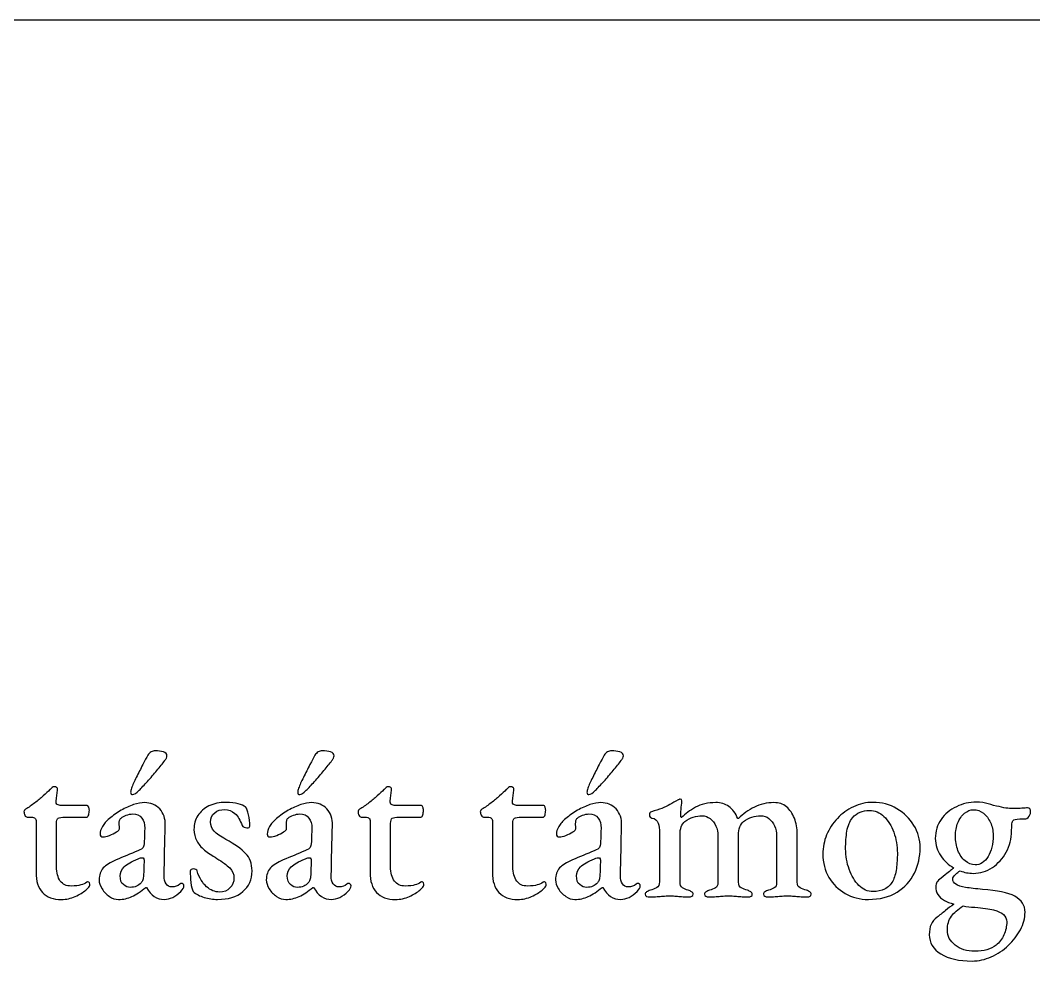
# Model space of a CAD drawing. Header units: millimetres. Extents: x 0 to 297, y 0 to 210.
# Drawn here: x 173.8 to 233.9, y 153.1 to 210 of the extents above; entities that cross this region are included whole.
import ezdxf

# ---------------------------------------------------------------- set-up
doc = ezdxf.new("R2010")
doc.units = ezdxf.units.MM
doc.layers.add('KONTUR', color=8, linetype='Continuous')
doc.layers.add('SZOVEG_0.3mm', color=5, linetype='Continuous')

msp = doc.modelspace()

# ---------------------------------------------------------------- linework, layer by layer
at = {"layer": 'KONTUR'}
msp.add_lwpolyline([(0, 0), (297, 0), (297, 210), (0, 210)], close=True, dxfattribs=at)
at = {"layer": 'SZOVEG_0.3mm'}
for points, knots in [([(180.462, 164.04), (180.383, 164.04), (180.343, 164.084), (180.343, 164.173), (180.343, 164.199), (180.347, 164.234), (180.356, 164.279), (180.365, 164.323), (180.378, 164.371), (180.396, 164.424), (180.458, 164.592), (180.553, 164.804), (180.681, 165.06), (180.809, 165.316), (180.937, 165.568), (181.065, 165.815), (181.193, 166.062), (181.292, 166.248), (181.363, 166.371), (181.416, 166.46), (181.48, 166.526), (181.555, 166.57), (181.63, 166.614), (181.712, 166.636), (181.8, 166.636), (181.986, 166.636), (182.149, 166.614), (182.29, 166.57), (182.432, 166.526), (182.502, 166.451), (182.502, 166.345), (182.502, 166.292), (182.491, 166.246), (182.469, 166.206), (182.447, 166.166), (182.414, 166.115), (182.37, 166.053), (182.237, 165.886), (182.08, 165.691), (181.899, 165.471), (181.718, 165.25), (181.533, 165.034), (181.343, 164.822), (181.153, 164.61), (180.988, 164.433), (180.846, 164.292), (180.679, 164.124), (180.551, 164.04), (180.462, 164.04)], [0, 0, 0, 0, 1, 1, 1, 2, 2, 2, 3, 3, 3, 4, 4, 4, 5, 5, 5, 6, 6, 6, 7, 7, 7, 8, 8, 8, 9, 9, 9, 10, 10, 10, 11, 11, 11, 12, 12, 12, 13, 13, 13, 14, 14, 14, 15, 15, 15, 16, 16, 16, 16]), ([(190.383, 164.04), (190.304, 164.04), (190.264, 164.084), (190.264, 164.173), (190.264, 164.199), (190.269, 164.234), (190.277, 164.279), (190.286, 164.323), (190.3, 164.371), (190.317, 164.424), (190.379, 164.592), (190.474, 164.804), (190.602, 165.06), (190.73, 165.316), (190.858, 165.568), (190.986, 165.815), (191.114, 166.062), (191.214, 166.248), (191.284, 166.371), (191.337, 166.46), (191.401, 166.526), (191.476, 166.57), (191.551, 166.614), (191.633, 166.636), (191.721, 166.636), (191.907, 166.636), (192.07, 166.614), (192.211, 166.57), (192.353, 166.526), (192.423, 166.451), (192.423, 166.345), (192.423, 166.292), (192.412, 166.246), (192.39, 166.206), (192.368, 166.166), (192.335, 166.115), (192.291, 166.053), (192.158, 165.886), (192.002, 165.691), (191.821, 165.471), (191.64, 165.25), (191.454, 165.034), (191.264, 164.822), (191.074, 164.61), (190.909, 164.433), (190.768, 164.292), (190.6, 164.124), (190.472, 164.04), (190.383, 164.04)], [0, 0, 0, 0, 1, 1, 1, 2, 2, 2, 3, 3, 3, 4, 4, 4, 5, 5, 5, 6, 6, 6, 7, 7, 7, 8, 8, 8, 9, 9, 9, 10, 10, 10, 11, 11, 11, 12, 12, 12, 13, 13, 13, 14, 14, 14, 15, 15, 15, 16, 16, 16, 16]), ([(207.55, 164.04), (207.471, 164.04), (207.431, 164.084), (207.431, 164.173), (207.431, 164.199), (207.435, 164.234), (207.444, 164.279), (207.453, 164.323), (207.466, 164.371), (207.484, 164.424), (207.546, 164.592), (207.641, 164.804), (207.769, 165.06), (207.897, 165.316), (208.025, 165.568), (208.153, 165.815), (208.281, 166.062), (208.38, 166.248), (208.451, 166.371), (208.504, 166.46), (208.568, 166.526), (208.643, 166.57), (208.718, 166.614), (208.8, 166.636), (208.888, 166.636), (209.073, 166.636), (209.237, 166.614), (209.378, 166.57), (209.519, 166.526), (209.59, 166.451), (209.59, 166.345), (209.59, 166.292), (209.579, 166.246), (209.557, 166.206), (209.535, 166.166), (209.502, 166.115), (209.457, 166.053), (209.325, 165.886), (209.168, 165.691), (208.987, 165.471), (208.806, 165.25), (208.621, 165.034), (208.431, 164.822), (208.241, 164.61), (208.076, 164.433), (207.934, 164.292), (207.766, 164.124), (207.638, 164.04), (207.55, 164.04)], [0, 0, 0, 0, 1, 1, 1, 2, 2, 2, 3, 3, 3, 4, 4, 4, 5, 5, 5, 6, 6, 6, 7, 7, 7, 8, 8, 8, 9, 9, 9, 10, 10, 10, 11, 11, 11, 12, 12, 12, 13, 13, 13, 14, 14, 14, 15, 15, 15, 16, 16, 16, 16]), ([(176.237, 157.815), (175.751, 157.815), (175.378, 157.951), (175.118, 158.225), (174.857, 158.499), (174.727, 158.901), (174.727, 159.431), (174.727, 160.455), (174.727, 161.479), (174.727, 162.504), (174.727, 162.574), (174.698, 162.625), (174.641, 162.656), (174.583, 162.687), (174.471, 162.702), (174.303, 162.702), (174.268, 162.702), (174.232, 162.702), (174.197, 162.702), (174.144, 162.702), (174.1, 162.74), (174.065, 162.815), (174.029, 162.89), (174.012, 162.963), (174.012, 163.033), (174.012, 163.051), (174.023, 163.075), (174.045, 163.106), (174.067, 163.137), (174.087, 163.157), (174.104, 163.166), (174.29, 163.281), (174.473, 163.407), (174.654, 163.543), (174.835, 163.68), (175.003, 163.819), (175.157, 163.961), (175.312, 164.102), (175.442, 164.226), (175.548, 164.332), (175.601, 164.376), (175.645, 164.415), (175.681, 164.451), (175.716, 164.486), (175.76, 164.504), (175.813, 164.504), (175.866, 164.504), (175.912, 164.49), (175.952, 164.464), (175.992, 164.437), (176.007, 164.385), (175.998, 164.305), (175.972, 164.089), (175.945, 163.872), (175.919, 163.656), (175.91, 163.55), (175.934, 163.479), (175.992, 163.444), (176.049, 163.409), (176.131, 163.391), (176.237, 163.391), (176.749, 163.391), (177.261, 163.391), (177.773, 163.391), (177.8, 163.391), (177.826, 163.36), (177.853, 163.298), (177.879, 163.237), (177.893, 163.175), (177.893, 163.113), (177.893, 163.016), (177.879, 162.923), (177.853, 162.835), (177.826, 162.746), (177.795, 162.702), (177.76, 162.702), (177.332, 162.702), (176.904, 162.702), (176.475, 162.702), (176.255, 162.702), (176.111, 162.68), (176.045, 162.636), (175.979, 162.592), (175.945, 162.49), (175.945, 162.331), (175.945, 161.475), (175.945, 160.618), (175.945, 159.762), (175.945, 159.391), (176.02, 159.106), (176.171, 158.907), (176.321, 158.709), (176.533, 158.609), (176.806, 158.609), (177.063, 158.609), (177.257, 158.631), (177.389, 158.676), (177.522, 158.72), (177.641, 158.773), (177.747, 158.834), (177.773, 158.852), (177.795, 158.861), (177.813, 158.861), (177.857, 158.861), (177.886, 158.839), (177.899, 158.795), (177.912, 158.751), (177.919, 158.702), (177.919, 158.649), (177.919, 158.596), (177.84, 158.503), (177.681, 158.371), (177.522, 158.238), (177.314, 158.113), (177.058, 157.993), (176.802, 157.874), (176.528, 157.815), (176.237, 157.815)], [0, 0, 0, 0, 1, 1, 1, 2, 2, 2, 3, 3, 3, 4, 4, 4, 5, 5, 5, 6, 6, 6, 7, 7, 7, 8, 8, 8, 9, 9, 9, 10, 10, 10, 11, 11, 11, 12, 12, 12, 13, 13, 13, 14, 14, 14, 15, 15, 15, 16, 16, 16, 17, 17, 17, 18, 18, 18, 19, 19, 19, 20, 20, 20, 21, 21, 21, 22, 22, 22, 23, 23, 23, 24, 24, 24, 25, 25, 25, 26, 26, 26, 27, 27, 27, 28, 28, 28, 29, 29, 29, 30, 30, 30, 31, 31, 31, 32, 32, 32, 33, 33, 33, 34, 34, 34, 35, 35, 35, 36, 36, 36, 37, 37, 37, 38, 38, 38, 39, 39, 39, 39]), ([(196.066, 157.815), (195.58, 157.815), (195.207, 157.951), (194.947, 158.225), (194.686, 158.499), (194.556, 158.901), (194.556, 159.431), (194.556, 160.455), (194.556, 161.479), (194.556, 162.504), (194.556, 162.574), (194.527, 162.625), (194.47, 162.656), (194.412, 162.687), (194.3, 162.702), (194.132, 162.702), (194.097, 162.702), (194.061, 162.702), (194.026, 162.702), (193.973, 162.702), (193.929, 162.74), (193.894, 162.815), (193.858, 162.89), (193.841, 162.963), (193.841, 163.033), (193.841, 163.051), (193.852, 163.075), (193.874, 163.106), (193.896, 163.137), (193.916, 163.157), (193.933, 163.166), (194.119, 163.281), (194.302, 163.407), (194.483, 163.543), (194.664, 163.68), (194.832, 163.819), (194.986, 163.961), (195.141, 164.102), (195.271, 164.226), (195.377, 164.332), (195.43, 164.376), (195.474, 164.415), (195.51, 164.451), (195.545, 164.486), (195.589, 164.504), (195.642, 164.504), (195.695, 164.504), (195.741, 164.49), (195.781, 164.464), (195.821, 164.437), (195.836, 164.385), (195.827, 164.305), (195.801, 164.089), (195.775, 163.872), (195.748, 163.656), (195.739, 163.55), (195.763, 163.479), (195.821, 163.444), (195.878, 163.409), (195.96, 163.391), (196.066, 163.391), (196.578, 163.391), (197.09, 163.391), (197.602, 163.391), (197.629, 163.391), (197.655, 163.36), (197.682, 163.298), (197.708, 163.237), (197.722, 163.175), (197.722, 163.113), (197.722, 163.016), (197.708, 162.923), (197.682, 162.835), (197.655, 162.746), (197.625, 162.702), (197.589, 162.702), (197.161, 162.702), (196.733, 162.702), (196.304, 162.702), (196.084, 162.702), (195.94, 162.68), (195.874, 162.636), (195.808, 162.592), (195.775, 162.49), (195.775, 162.331), (195.775, 161.475), (195.775, 160.618), (195.775, 159.762), (195.775, 159.391), (195.85, 159.106), (196, 158.907), (196.15, 158.709), (196.362, 158.609), (196.635, 158.609), (196.892, 158.609), (197.086, 158.631), (197.218, 158.676), (197.351, 158.72), (197.47, 158.773), (197.576, 158.834), (197.602, 158.852), (197.625, 158.861), (197.642, 158.861), (197.686, 158.861), (197.715, 158.839), (197.728, 158.795), (197.742, 158.751), (197.748, 158.702), (197.748, 158.649), (197.748, 158.596), (197.669, 158.503), (197.51, 158.371), (197.351, 158.238), (197.143, 158.113), (196.887, 157.993), (196.631, 157.874), (196.357, 157.815), (196.066, 157.815)], [0, 0, 0, 0, 1, 1, 1, 2, 2, 2, 3, 3, 3, 4, 4, 4, 5, 5, 5, 6, 6, 6, 7, 7, 7, 8, 8, 8, 9, 9, 9, 10, 10, 10, 11, 11, 11, 12, 12, 12, 13, 13, 13, 14, 14, 14, 15, 15, 15, 16, 16, 16, 17, 17, 17, 18, 18, 18, 19, 19, 19, 20, 20, 20, 21, 21, 21, 22, 22, 22, 23, 23, 23, 24, 24, 24, 25, 25, 25, 26, 26, 26, 27, 27, 27, 28, 28, 28, 29, 29, 29, 30, 30, 30, 31, 31, 31, 32, 32, 32, 33, 33, 33, 34, 34, 34, 35, 35, 35, 36, 36, 36, 37, 37, 37, 38, 38, 38, 39, 39, 39, 39]), ([(203.325, 157.815), (202.839, 157.815), (202.466, 157.951), (202.205, 158.225), (201.945, 158.499), (201.815, 158.901), (201.815, 159.431), (201.815, 160.455), (201.815, 161.479), (201.815, 162.504), (201.815, 162.574), (201.786, 162.625), (201.729, 162.656), (201.671, 162.687), (201.559, 162.702), (201.391, 162.702), (201.355, 162.702), (201.32, 162.702), (201.285, 162.702), (201.232, 162.702), (201.188, 162.74), (201.152, 162.815), (201.117, 162.89), (201.099, 162.963), (201.099, 163.033), (201.099, 163.051), (201.11, 163.075), (201.132, 163.106), (201.155, 163.137), (201.174, 163.157), (201.192, 163.166), (201.378, 163.281), (201.561, 163.407), (201.742, 163.543), (201.923, 163.68), (202.091, 163.819), (202.245, 163.961), (202.4, 164.102), (202.53, 164.226), (202.636, 164.332), (202.689, 164.376), (202.733, 164.415), (202.768, 164.451), (202.804, 164.486), (202.848, 164.504), (202.901, 164.504), (202.954, 164.504), (203, 164.49), (203.04, 164.464), (203.08, 164.437), (203.095, 164.385), (203.086, 164.305), (203.06, 164.089), (203.033, 163.872), (203.007, 163.656), (202.998, 163.55), (203.022, 163.479), (203.08, 163.444), (203.137, 163.409), (203.219, 163.391), (203.325, 163.391), (203.837, 163.391), (204.349, 163.391), (204.861, 163.391), (204.888, 163.391), (204.914, 163.36), (204.941, 163.298), (204.967, 163.237), (204.98, 163.175), (204.98, 163.113), (204.98, 163.016), (204.967, 162.923), (204.941, 162.835), (204.914, 162.746), (204.883, 162.702), (204.848, 162.702), (204.42, 162.702), (203.991, 162.702), (203.563, 162.702), (203.342, 162.702), (203.199, 162.68), (203.133, 162.636), (203.066, 162.592), (203.033, 162.49), (203.033, 162.331), (203.033, 161.475), (203.033, 160.618), (203.033, 159.762), (203.033, 159.391), (203.108, 159.106), (203.258, 158.907), (203.409, 158.709), (203.62, 158.609), (203.894, 158.609), (204.15, 158.609), (204.345, 158.631), (204.477, 158.676), (204.609, 158.72), (204.729, 158.773), (204.835, 158.834), (204.861, 158.852), (204.883, 158.861), (204.901, 158.861), (204.945, 158.861), (204.974, 158.839), (204.987, 158.795), (205, 158.751), (205.007, 158.702), (205.007, 158.649), (205.007, 158.596), (204.927, 158.503), (204.768, 158.371), (204.609, 158.238), (204.402, 158.113), (204.146, 157.993), (203.89, 157.874), (203.616, 157.815), (203.325, 157.815)], [0, 0, 0, 0, 1, 1, 1, 2, 2, 2, 3, 3, 3, 4, 4, 4, 5, 5, 5, 6, 6, 6, 7, 7, 7, 8, 8, 8, 9, 9, 9, 10, 10, 10, 11, 11, 11, 12, 12, 12, 13, 13, 13, 14, 14, 14, 15, 15, 15, 16, 16, 16, 17, 17, 17, 18, 18, 18, 19, 19, 19, 20, 20, 20, 21, 21, 21, 22, 22, 22, 23, 23, 23, 24, 24, 24, 25, 25, 25, 26, 26, 26, 27, 27, 27, 28, 28, 28, 29, 29, 29, 30, 30, 30, 31, 31, 31, 32, 32, 32, 33, 33, 33, 34, 34, 34, 35, 35, 35, 36, 36, 36, 37, 37, 37, 38, 38, 38, 39, 39, 39, 39]), ([(211.153, 157.96), (211.082, 157.96), (211.02, 157.971), (210.968, 157.993), (210.915, 158.015), (210.888, 158.057), (210.888, 158.119), (210.888, 158.181), (210.917, 158.23), (210.974, 158.265), (211.032, 158.3), (211.104, 158.331), (211.193, 158.358), (211.316, 158.402), (211.438, 158.453), (211.557, 158.51), (211.676, 158.567), (211.736, 158.684), (211.736, 158.861), (211.736, 159.832), (211.736, 160.804), (211.736, 161.775), (211.736, 161.996), (211.709, 162.188), (211.656, 162.351), (211.603, 162.515), (211.475, 162.614), (211.272, 162.649), (211.237, 162.658), (211.206, 162.676), (211.179, 162.702), (211.153, 162.729), (211.14, 162.773), (211.14, 162.835), (211.14, 162.941), (211.179, 163.003), (211.259, 163.02), (211.489, 163.082), (211.692, 163.148), (211.868, 163.219), (212.045, 163.29), (212.208, 163.367), (212.358, 163.451), (212.508, 163.535), (212.667, 163.625), (212.835, 163.722), (212.853, 163.731), (212.873, 163.742), (212.895, 163.755), (212.917, 163.769), (212.941, 163.775), (212.968, 163.775), (213.029, 163.775), (213.06, 163.74), (213.06, 163.669), (213.06, 163.599), (213.049, 163.473), (213.027, 163.292), (213.005, 163.111), (212.994, 162.958), (212.994, 162.835), (212.994, 162.746), (213.003, 162.693), (213.021, 162.676), (213.029, 162.676), (213.038, 162.676), (213.047, 162.676), (213.268, 162.897), (213.544, 163.1), (213.875, 163.285), (214.206, 163.471), (214.606, 163.563), (215.074, 163.563), (215.374, 163.563), (215.634, 163.486), (215.855, 163.331), (216.076, 163.177), (216.253, 162.936), (216.385, 162.61), (216.398, 162.61), (216.412, 162.61), (216.425, 162.61), (216.699, 162.892), (217.012, 163.122), (217.365, 163.298), (217.718, 163.475), (218.107, 163.563), (218.531, 163.563), (218.822, 163.563), (219.07, 163.479), (219.273, 163.312), (219.476, 163.144), (219.633, 162.919), (219.743, 162.636), (219.853, 162.353), (219.908, 162.044), (219.908, 161.709), (219.908, 160.755), (219.908, 159.801), (219.908, 158.848), (219.908, 158.671), (219.966, 158.556), (220.081, 158.503), (220.195, 158.45), (220.319, 158.402), (220.452, 158.358), (220.54, 158.331), (220.611, 158.3), (220.663, 158.265), (220.716, 158.23), (220.743, 158.181), (220.743, 158.119), (220.743, 158.066), (220.723, 158.026), (220.683, 158), (220.644, 157.974), (220.58, 157.96), (220.491, 157.96), (220.315, 157.96), (220.169, 157.967), (220.054, 157.98), (219.939, 157.993), (219.829, 158.004), (219.723, 158.013), (219.617, 158.022), (219.485, 158.026), (219.326, 158.026), (219.176, 158.026), (219.045, 158.022), (218.935, 158.013), (218.825, 158.004), (218.712, 157.993), (218.597, 157.98), (218.482, 157.967), (218.337, 157.96), (218.16, 157.96), (218.089, 157.96), (218.03, 157.974), (217.981, 158), (217.933, 158.026), (217.908, 158.066), (217.908, 158.119), (217.908, 158.19), (217.935, 158.241), (217.988, 158.272), (218.041, 158.302), (218.111, 158.331), (218.2, 158.358), (218.332, 158.393), (218.447, 158.439), (218.544, 158.497), (218.641, 158.554), (218.69, 158.662), (218.69, 158.821), (218.69, 159.744), (218.69, 160.667), (218.69, 161.59), (218.69, 161.802), (218.648, 161.998), (218.564, 162.179), (218.48, 162.36), (218.368, 162.506), (218.226, 162.616), (218.085, 162.727), (217.926, 162.782), (217.749, 162.782), (217.564, 162.782), (217.387, 162.755), (217.22, 162.702), (217.052, 162.649), (216.888, 162.561), (216.729, 162.437), (216.526, 162.278), (216.425, 162.009), (216.425, 161.629), (216.425, 160.702), (216.425, 159.775), (216.425, 158.848), (216.425, 158.671), (216.48, 158.554), (216.59, 158.497), (216.701, 158.439), (216.822, 158.393), (216.955, 158.358), (217.034, 158.331), (217.103, 158.3), (217.16, 158.265), (217.217, 158.23), (217.246, 158.181), (217.246, 158.119), (217.246, 158.066), (217.224, 158.026), (217.18, 158), (217.136, 157.974), (217.074, 157.96), (216.994, 157.96), (216.818, 157.96), (216.672, 157.967), (216.557, 157.98), (216.442, 157.993), (216.332, 158.004), (216.226, 158.013), (216.12, 158.022), (215.988, 158.026), (215.829, 158.026), (215.679, 158.026), (215.548, 158.022), (215.438, 158.013), (215.328, 158.004), (215.215, 157.993), (215.1, 157.98), (214.985, 157.967), (214.84, 157.96), (214.663, 157.96), (214.601, 157.96), (214.544, 157.974), (214.491, 158), (214.438, 158.026), (214.411, 158.066), (214.411, 158.119), (214.411, 158.19), (214.442, 158.241), (214.504, 158.272), (214.566, 158.302), (214.632, 158.331), (214.703, 158.358), (214.835, 158.393), (214.952, 158.439), (215.054, 158.497), (215.155, 158.554), (215.206, 158.662), (215.206, 158.821), (215.206, 159.744), (215.206, 160.667), (215.206, 161.59), (215.206, 161.802), (215.164, 161.996), (215.08, 162.172), (214.996, 162.349), (214.884, 162.495), (214.743, 162.61), (214.601, 162.724), (214.442, 162.782), (214.266, 162.782), (214.089, 162.782), (213.915, 162.755), (213.743, 162.702), (213.57, 162.649), (213.405, 162.561), (213.246, 162.437), (213.052, 162.296), (212.954, 162.031), (212.954, 161.643), (212.954, 160.711), (212.954, 159.779), (212.954, 158.848), (212.954, 158.68), (213.003, 158.567), (213.1, 158.51), (213.197, 158.453), (213.312, 158.402), (213.444, 158.358), (213.515, 158.331), (213.581, 158.302), (213.643, 158.272), (213.705, 158.241), (213.736, 158.19), (213.736, 158.119), (213.736, 158.066), (213.712, 158.026), (213.663, 158), (213.614, 157.974), (213.555, 157.96), (213.484, 157.96), (213.308, 157.96), (213.162, 157.967), (213.047, 157.98), (212.932, 157.993), (212.826, 158.004), (212.729, 158.013), (212.632, 158.022), (212.504, 158.026), (212.345, 158.026), (212.195, 158.026), (212.063, 158.022), (211.948, 158.013), (211.833, 158.004), (211.716, 157.993), (211.597, 157.98), (211.477, 157.967), (211.33, 157.96), (211.153, 157.96)], [0, 0, 0, 0, 1, 1, 1, 2, 2, 2, 3, 3, 3, 4, 4, 4, 5, 5, 5, 6, 6, 6, 7, 7, 7, 8, 8, 8, 9, 9, 9, 10, 10, 10, 11, 11, 11, 12, 12, 12, 13, 13, 13, 14, 14, 14, 15, 15, 15, 16, 16, 16, 17, 17, 17, 18, 18, 18, 19, 19, 19, 20, 20, 20, 21, 21, 21, 22, 22, 22, 23, 23, 23, 24, 24, 24, 25, 25, 25, 26, 26, 26, 27, 27, 27, 28, 28, 28, 29, 29, 29, 30, 30, 30, 31, 31, 31, 32, 32, 32, 33, 33, 33, 34, 34, 34, 35, 35, 35, 36, 36, 36, 37, 37, 37, 38, 38, 38, 39, 39, 39, 40, 40, 40, 41, 41, 41, 42, 42, 42, 43, 43, 43, 44, 44, 44, 45, 45, 45, 46, 46, 46, 47, 47, 47, 48, 48, 48, 49, 49, 49, 50, 50, 50, 51, 51, 51, 52, 52, 52, 53, 53, 53, 54, 54, 54, 55, 55, 55, 56, 56, 56, 57, 57, 57, 58, 58, 58, 59, 59, 59, 60, 60, 60, 61, 61, 61, 62, 62, 62, 63, 63, 63, 64, 64, 64, 65, 65, 65, 66, 66, 66, 67, 67, 67, 68, 68, 68, 69, 69, 69, 70, 70, 70, 71, 71, 71, 72, 72, 72, 73, 73, 73, 74, 74, 74, 75, 75, 75, 76, 76, 76, 77, 77, 77, 78, 78, 78, 79, 79, 79, 80, 80, 80, 81, 81, 81, 82, 82, 82, 83, 83, 83, 84, 84, 84, 85, 85, 85, 86, 86, 86, 87, 87, 87, 88, 88, 88, 89, 89, 89, 90, 90, 90, 91, 91, 91, 92, 92, 92, 93, 93, 93, 94, 94, 94, 95, 95, 95, 96, 96, 96, 97, 97, 97, 97]), ([(179.628, 157.815), (179.442, 157.815), (179.261, 157.874), (179.085, 157.993), (178.908, 158.113), (178.762, 158.263), (178.648, 158.444), (178.533, 158.625), (178.475, 158.804), (178.475, 158.98), (178.475, 159.272), (178.557, 159.506), (178.72, 159.682), (178.884, 159.859), (179.138, 160.018), (179.482, 160.159), (179.91, 160.34), (180.339, 160.521), (180.767, 160.702), (180.944, 160.773), (181.05, 160.837), (181.085, 160.894), (181.12, 160.952), (181.142, 161.069), (181.151, 161.245), (181.16, 161.515), (181.169, 161.784), (181.178, 162.053), (181.186, 162.292), (181.129, 162.49), (181.005, 162.649), (180.882, 162.808), (180.701, 162.888), (180.462, 162.888), (180.339, 162.888), (180.213, 162.863), (180.085, 162.815), (179.957, 162.766), (179.853, 162.711), (179.773, 162.649), (179.729, 162.614), (179.701, 162.565), (179.687, 162.504), (179.674, 162.442), (179.668, 162.376), (179.668, 162.305), (179.668, 162.261), (179.67, 162.21), (179.674, 162.153), (179.679, 162.095), (179.681, 162.049), (179.681, 162.013), (179.681, 161.961), (179.621, 161.896), (179.502, 161.821), (179.383, 161.746), (179.246, 161.678), (179.091, 161.616), (178.937, 161.554), (178.807, 161.523), (178.701, 161.523), (178.648, 161.523), (178.606, 161.539), (178.575, 161.57), (178.544, 161.601), (178.528, 161.643), (178.528, 161.696), (178.528, 161.837), (178.575, 161.985), (178.667, 162.139), (178.76, 162.294), (178.899, 162.451), (179.085, 162.61), (179.297, 162.795), (179.528, 162.961), (179.78, 163.106), (180.032, 163.252), (180.279, 163.365), (180.522, 163.444), (180.765, 163.524), (180.979, 163.563), (181.164, 163.563), (181.535, 163.563), (181.838, 163.437), (182.072, 163.186), (182.306, 162.934), (182.414, 162.61), (182.396, 162.212), (182.374, 161.214), (182.352, 160.216), (182.33, 159.219), (182.321, 159.024), (182.361, 158.865), (182.449, 158.742), (182.537, 158.618), (182.648, 158.556), (182.78, 158.556), (182.983, 158.556), (183.142, 158.609), (183.257, 158.715), (183.292, 158.751), (183.323, 158.768), (183.35, 158.768), (183.394, 158.768), (183.432, 158.755), (183.462, 158.729), (183.493, 158.702), (183.509, 158.667), (183.509, 158.623), (183.509, 158.517), (183.447, 158.406), (183.323, 158.291), (183.173, 158.141), (183.012, 158.024), (182.84, 157.94), (182.668, 157.857), (182.502, 157.815), (182.343, 157.815), (181.902, 157.815), (181.548, 158.053), (181.284, 158.53), (181.27, 158.53), (181.257, 158.53), (181.244, 158.53), (180.952, 158.283), (180.679, 158.102), (180.423, 157.987), (180.166, 157.872), (179.902, 157.815), (179.628, 157.815)], [0, 0, 0, 0, 1, 1, 1, 2, 2, 2, 3, 3, 3, 4, 4, 4, 5, 5, 5, 6, 6, 6, 7, 7, 7, 8, 8, 8, 9, 9, 9, 10, 10, 10, 11, 11, 11, 12, 12, 12, 13, 13, 13, 14, 14, 14, 15, 15, 15, 16, 16, 16, 17, 17, 17, 18, 18, 18, 19, 19, 19, 20, 20, 20, 21, 21, 21, 22, 22, 22, 23, 23, 23, 24, 24, 24, 25, 25, 25, 26, 26, 26, 27, 27, 27, 28, 28, 28, 29, 29, 29, 30, 30, 30, 31, 31, 31, 32, 32, 32, 33, 33, 33, 34, 34, 34, 35, 35, 35, 36, 36, 36, 37, 37, 37, 38, 38, 38, 39, 39, 39, 40, 40, 40, 41, 41, 41, 42, 42, 42, 43, 43, 43, 43]), ([(185.509, 157.815), (185.226, 157.815), (184.959, 157.854), (184.708, 157.934), (184.456, 158.013), (184.237, 158.128), (184.052, 158.278), (183.99, 158.393), (183.946, 158.574), (183.919, 158.821), (183.893, 159.069), (183.88, 159.294), (183.88, 159.497), (183.88, 159.585), (183.946, 159.629), (184.078, 159.629), (184.131, 159.629), (184.178, 159.618), (184.217, 159.596), (184.257, 159.574), (184.282, 159.545), (184.29, 159.51), (184.423, 159.095), (184.608, 158.782), (184.847, 158.57), (185.085, 158.358), (185.346, 158.252), (185.628, 158.252), (185.875, 158.252), (186.079, 158.333), (186.237, 158.497), (186.396, 158.66), (186.476, 158.857), (186.476, 159.086), (186.476, 159.325), (186.392, 159.525), (186.224, 159.689), (186.056, 159.852), (185.8, 160.04), (185.456, 160.252), (185.173, 160.42), (184.931, 160.585), (184.727, 160.749), (184.524, 160.912), (184.37, 161.093), (184.264, 161.292), (184.158, 161.49), (184.105, 161.718), (184.105, 161.974), (184.105, 162.283), (184.182, 162.557), (184.337, 162.795), (184.491, 163.033), (184.71, 163.223), (184.992, 163.365), (185.275, 163.506), (185.615, 163.577), (186.012, 163.577), (186.295, 163.577), (186.536, 163.548), (186.734, 163.49), (186.933, 163.433), (187.076, 163.373), (187.165, 163.312), (187.235, 163.214), (187.295, 163.056), (187.344, 162.835), (187.392, 162.614), (187.416, 162.393), (187.416, 162.172), (187.416, 162.102), (187.359, 162.066), (187.244, 162.066), (187.191, 162.066), (187.136, 162.08), (187.079, 162.106), (187.021, 162.133), (186.984, 162.168), (186.966, 162.212), (186.851, 162.521), (186.708, 162.755), (186.536, 162.914), (186.363, 163.073), (186.154, 163.153), (185.906, 163.153), (185.694, 163.153), (185.505, 163.089), (185.337, 162.961), (185.169, 162.833), (185.085, 162.649), (185.085, 162.411), (185.085, 162.208), (185.158, 162.029), (185.304, 161.874), (185.449, 161.72), (185.681, 161.554), (185.999, 161.378), (186.529, 161.086), (186.92, 160.81), (187.171, 160.55), (187.423, 160.289), (187.549, 159.943), (187.549, 159.51), (187.549, 158.998), (187.366, 158.587), (186.999, 158.278), (186.633, 157.969), (186.136, 157.815), (185.509, 157.815)], [0, 0, 0, 0, 1, 1, 1, 2, 2, 2, 3, 3, 3, 4, 4, 4, 5, 5, 5, 6, 6, 6, 7, 7, 7, 8, 8, 8, 9, 9, 9, 10, 10, 10, 11, 11, 11, 12, 12, 12, 13, 13, 13, 14, 14, 14, 15, 15, 15, 16, 16, 16, 17, 17, 17, 18, 18, 18, 19, 19, 19, 20, 20, 20, 21, 21, 21, 22, 22, 22, 23, 23, 23, 24, 24, 24, 25, 25, 25, 26, 26, 26, 27, 27, 27, 28, 28, 28, 29, 29, 29, 30, 30, 30, 31, 31, 31, 32, 32, 32, 33, 33, 33, 34, 34, 34, 35, 35, 35, 36, 36, 36, 36]), ([(189.549, 157.815), (189.364, 157.815), (189.182, 157.874), (189.006, 157.993), (188.829, 158.113), (188.684, 158.263), (188.569, 158.444), (188.454, 158.625), (188.397, 158.804), (188.397, 158.98), (188.397, 159.272), (188.478, 159.506), (188.642, 159.682), (188.805, 159.859), (189.059, 160.018), (189.403, 160.159), (189.832, 160.34), (190.26, 160.521), (190.688, 160.702), (190.865, 160.773), (190.971, 160.837), (191.006, 160.894), (191.041, 160.952), (191.063, 161.069), (191.072, 161.245), (191.081, 161.515), (191.09, 161.784), (191.099, 162.053), (191.108, 162.292), (191.05, 162.49), (190.927, 162.649), (190.803, 162.808), (190.622, 162.888), (190.383, 162.888), (190.26, 162.888), (190.134, 162.863), (190.006, 162.815), (189.878, 162.766), (189.774, 162.711), (189.695, 162.649), (189.65, 162.614), (189.622, 162.565), (189.609, 162.504), (189.595, 162.442), (189.589, 162.376), (189.589, 162.305), (189.589, 162.261), (189.591, 162.21), (189.595, 162.153), (189.6, 162.095), (189.602, 162.049), (189.602, 162.013), (189.602, 161.961), (189.542, 161.896), (189.423, 161.821), (189.304, 161.746), (189.167, 161.678), (189.012, 161.616), (188.858, 161.554), (188.728, 161.523), (188.622, 161.523), (188.569, 161.523), (188.527, 161.539), (188.496, 161.57), (188.465, 161.601), (188.45, 161.643), (188.45, 161.696), (188.45, 161.837), (188.496, 161.985), (188.589, 162.139), (188.681, 162.294), (188.82, 162.451), (189.006, 162.61), (189.218, 162.795), (189.45, 162.961), (189.701, 163.106), (189.953, 163.252), (190.2, 163.365), (190.443, 163.444), (190.686, 163.524), (190.9, 163.563), (191.085, 163.563), (191.456, 163.563), (191.759, 163.437), (191.993, 163.186), (192.227, 162.934), (192.335, 162.61), (192.317, 162.212), (192.295, 161.214), (192.273, 160.216), (192.251, 159.219), (192.242, 159.024), (192.282, 158.865), (192.37, 158.742), (192.459, 158.618), (192.569, 158.556), (192.701, 158.556), (192.905, 158.556), (193.064, 158.609), (193.178, 158.715), (193.214, 158.751), (193.245, 158.768), (193.271, 158.768), (193.315, 158.768), (193.353, 158.755), (193.384, 158.729), (193.415, 158.702), (193.43, 158.667), (193.43, 158.623), (193.43, 158.517), (193.368, 158.406), (193.245, 158.291), (193.094, 158.141), (192.933, 158.024), (192.761, 157.94), (192.589, 157.857), (192.423, 157.815), (192.264, 157.815), (191.823, 157.815), (191.47, 158.053), (191.205, 158.53), (191.191, 158.53), (191.178, 158.53), (191.165, 158.53), (190.874, 158.283), (190.6, 158.102), (190.344, 157.987), (190.088, 157.872), (189.823, 157.815), (189.549, 157.815)], [0, 0, 0, 0, 1, 1, 1, 2, 2, 2, 3, 3, 3, 4, 4, 4, 5, 5, 5, 6, 6, 6, 7, 7, 7, 8, 8, 8, 9, 9, 9, 10, 10, 10, 11, 11, 11, 12, 12, 12, 13, 13, 13, 14, 14, 14, 15, 15, 15, 16, 16, 16, 17, 17, 17, 18, 18, 18, 19, 19, 19, 20, 20, 20, 21, 21, 21, 22, 22, 22, 23, 23, 23, 24, 24, 24, 25, 25, 25, 26, 26, 26, 27, 27, 27, 28, 28, 28, 29, 29, 29, 30, 30, 30, 31, 31, 31, 32, 32, 32, 33, 33, 33, 34, 34, 34, 35, 35, 35, 36, 36, 36, 37, 37, 37, 38, 38, 38, 39, 39, 39, 40, 40, 40, 41, 41, 41, 42, 42, 42, 43, 43, 43, 43]), ([(206.716, 157.815), (206.53, 157.815), (206.349, 157.874), (206.173, 157.993), (205.996, 158.113), (205.85, 158.263), (205.735, 158.444), (205.621, 158.625), (205.563, 158.804), (205.563, 158.98), (205.563, 159.272), (205.645, 159.506), (205.808, 159.682), (205.972, 159.859), (206.225, 160.018), (206.57, 160.159), (206.998, 160.34), (207.426, 160.521), (207.855, 160.702), (208.031, 160.773), (208.137, 160.837), (208.173, 160.894), (208.208, 160.952), (208.23, 161.069), (208.239, 161.245), (208.248, 161.515), (208.257, 161.784), (208.265, 162.053), (208.274, 162.292), (208.217, 162.49), (208.093, 162.649), (207.97, 162.808), (207.789, 162.888), (207.55, 162.888), (207.426, 162.888), (207.301, 162.863), (207.173, 162.815), (207.045, 162.766), (206.941, 162.711), (206.861, 162.649), (206.817, 162.614), (206.788, 162.565), (206.775, 162.504), (206.762, 162.442), (206.755, 162.376), (206.755, 162.305), (206.755, 162.261), (206.758, 162.21), (206.762, 162.153), (206.766, 162.095), (206.769, 162.049), (206.769, 162.013), (206.769, 161.961), (206.709, 161.896), (206.59, 161.821), (206.471, 161.746), (206.334, 161.678), (206.179, 161.616), (206.025, 161.554), (205.894, 161.523), (205.788, 161.523), (205.735, 161.523), (205.693, 161.539), (205.663, 161.57), (205.632, 161.601), (205.616, 161.643), (205.616, 161.696), (205.616, 161.837), (205.663, 161.985), (205.755, 162.139), (205.848, 162.294), (205.987, 162.451), (206.173, 162.61), (206.384, 162.795), (206.616, 162.961), (206.868, 163.106), (207.12, 163.252), (207.367, 163.365), (207.61, 163.444), (207.853, 163.524), (208.067, 163.563), (208.252, 163.563), (208.623, 163.563), (208.925, 163.437), (209.159, 163.186), (209.393, 162.934), (209.502, 162.61), (209.484, 162.212), (209.462, 161.214), (209.44, 160.216), (209.418, 159.219), (209.409, 159.024), (209.449, 158.865), (209.537, 158.742), (209.625, 158.618), (209.736, 158.556), (209.868, 158.556), (210.071, 158.556), (210.23, 158.609), (210.345, 158.715), (210.38, 158.751), (210.411, 158.768), (210.438, 158.768), (210.482, 158.768), (210.519, 158.755), (210.55, 158.729), (210.581, 158.702), (210.597, 158.667), (210.597, 158.623), (210.597, 158.517), (210.535, 158.406), (210.411, 158.291), (210.261, 158.141), (210.1, 158.024), (209.928, 157.94), (209.756, 157.857), (209.59, 157.815), (209.431, 157.815), (208.989, 157.815), (208.636, 158.053), (208.371, 158.53), (208.358, 158.53), (208.345, 158.53), (208.332, 158.53), (208.04, 158.283), (207.766, 158.102), (207.51, 157.987), (207.254, 157.872), (206.989, 157.815), (206.716, 157.815)], [0, 0, 0, 0, 1, 1, 1, 2, 2, 2, 3, 3, 3, 4, 4, 4, 5, 5, 5, 6, 6, 6, 7, 7, 7, 8, 8, 8, 9, 9, 9, 10, 10, 10, 11, 11, 11, 12, 12, 12, 13, 13, 13, 14, 14, 14, 15, 15, 15, 16, 16, 16, 17, 17, 17, 18, 18, 18, 19, 19, 19, 20, 20, 20, 21, 21, 21, 22, 22, 22, 23, 23, 23, 24, 24, 24, 25, 25, 25, 26, 26, 26, 27, 27, 27, 28, 28, 28, 29, 29, 29, 30, 30, 30, 31, 31, 31, 32, 32, 32, 33, 33, 33, 34, 34, 34, 35, 35, 35, 36, 36, 36, 37, 37, 37, 38, 38, 38, 39, 39, 39, 40, 40, 40, 41, 41, 41, 42, 42, 42, 43, 43, 43, 43]), ([(224.134, 157.815), (223.631, 157.815), (223.174, 157.932), (222.763, 158.166), (222.352, 158.4), (222.028, 158.72), (221.789, 159.126), (221.551, 159.532), (221.432, 159.996), (221.432, 160.517), (221.432, 160.905), (221.507, 161.281), (221.657, 161.643), (221.807, 162.005), (222.019, 162.331), (222.293, 162.623), (222.566, 162.914), (222.884, 163.146), (223.246, 163.318), (223.608, 163.49), (223.997, 163.577), (224.412, 163.577), (224.933, 163.577), (225.406, 163.451), (225.829, 163.199), (226.253, 162.947), (226.589, 162.618), (226.836, 162.212), (227.083, 161.806), (227.207, 161.36), (227.207, 160.874), (227.207, 160.345), (227.092, 159.846), (226.863, 159.378), (226.633, 158.91), (226.291, 158.532), (225.836, 158.245), (225.381, 157.958), (224.814, 157.815), (224.134, 157.815)], [0, 0, 0, 0, 1, 1, 1, 2, 2, 2, 3, 3, 3, 4, 4, 4, 5, 5, 5, 6, 6, 6, 7, 7, 7, 8, 8, 8, 9, 9, 9, 10, 10, 10, 11, 11, 11, 12, 12, 12, 13, 13, 13, 13]), ([(224.412, 158.278), (224.668, 158.278), (224.898, 158.329), (225.101, 158.43), (225.304, 158.532), (225.463, 158.689), (225.578, 158.901), (225.684, 159.104), (225.757, 159.353), (225.796, 159.649), (225.836, 159.945), (225.856, 160.247), (225.856, 160.556), (225.856, 160.998), (225.785, 161.413), (225.644, 161.802), (225.503, 162.19), (225.308, 162.504), (225.061, 162.742), (224.814, 162.98), (224.522, 163.1), (224.187, 163.1), (223.984, 163.1), (223.801, 163.067), (223.637, 163), (223.474, 162.934), (223.326, 162.821), (223.193, 162.663), (223.026, 162.459), (222.915, 162.197), (222.862, 161.874), (222.809, 161.552), (222.783, 161.201), (222.783, 160.821), (222.783, 160.398), (222.853, 159.991), (222.995, 159.603), (223.136, 159.214), (223.328, 158.896), (223.571, 158.649), (223.814, 158.402), (224.094, 158.278), (224.412, 158.278)], [0, 0, 0, 0, 1, 1, 1, 2, 2, 2, 3, 3, 3, 4, 4, 4, 5, 5, 5, 6, 6, 6, 7, 7, 7, 8, 8, 8, 9, 9, 9, 10, 10, 10, 11, 11, 11, 12, 12, 12, 13, 13, 13, 14, 14, 14, 14]), ([(230.293, 154.159), (229.507, 154.159), (228.887, 154.3), (228.432, 154.583), (227.977, 154.865), (227.75, 155.245), (227.75, 155.722), (227.75, 155.969), (227.785, 156.172), (227.856, 156.331), (227.927, 156.49), (228.046, 156.636), (228.214, 156.768), (228.355, 156.874), (228.523, 157.002), (228.717, 157.152), (228.876, 157.285), (229.039, 157.413), (229.207, 157.536), (228.977, 157.598), (228.792, 157.669), (228.651, 157.748), (228.306, 157.943), (228.134, 158.221), (228.134, 158.583), (228.134, 158.671), (228.158, 158.755), (228.207, 158.834), (228.256, 158.914), (228.337, 158.998), (228.452, 159.086), (228.629, 159.227), (228.77, 159.338), (228.876, 159.417), (228.982, 159.497), (229.066, 159.567), (229.128, 159.629), (229.145, 159.647), (229.167, 159.669), (229.194, 159.695), (228.894, 159.872), (228.642, 160.106), (228.439, 160.398), (228.218, 160.707), (228.108, 161.051), (228.108, 161.431), (228.108, 161.863), (228.222, 162.241), (228.452, 162.563), (228.682, 162.886), (228.984, 163.137), (229.359, 163.318), (229.735, 163.499), (230.13, 163.59), (230.545, 163.59), (230.81, 163.59), (231.046, 163.557), (231.254, 163.49), (231.461, 163.424), (231.675, 163.369), (231.896, 163.325), (232.099, 163.272), (232.269, 163.239), (232.406, 163.225), (232.543, 163.212), (232.691, 163.206), (232.85, 163.206), (232.964, 163.206), (233.097, 163.212), (233.247, 163.225), (233.397, 163.239), (233.508, 163.245), (233.578, 163.245), (233.702, 163.245), (233.764, 163.166), (233.764, 163.007), (233.764, 162.892), (233.715, 162.782), (233.618, 162.676), (233.565, 162.623), (233.521, 162.596), (233.485, 162.596), (233.366, 162.596), (233.247, 162.596), (233.128, 162.596), (232.898, 162.596), (232.761, 162.561), (232.717, 162.49), (232.7, 162.464), (232.684, 162.426), (232.671, 162.378), (232.658, 162.329), (232.649, 162.265), (232.644, 162.186), (232.64, 162.106), (232.638, 162.005), (232.638, 161.881), (232.638, 161.422), (232.532, 161.002), (232.32, 160.623), (232.108, 160.243), (231.832, 159.938), (231.492, 159.709), (231.152, 159.479), (230.775, 159.364), (230.359, 159.364), (230.095, 159.364), (229.834, 159.413), (229.578, 159.51), (229.481, 159.457), (229.397, 159.395), (229.326, 159.325), (229.203, 159.21), (229.141, 159.108), (229.141, 159.02), (229.141, 158.905), (229.203, 158.806), (229.326, 158.722), (229.45, 158.638), (229.644, 158.574), (229.909, 158.53), (230.174, 158.486), (230.51, 158.446), (230.916, 158.411), (231.781, 158.358), (232.417, 158.221), (232.823, 158), (233.229, 157.779), (233.433, 157.466), (233.433, 157.06), (233.433, 156.706), (233.342, 156.36), (233.161, 156.02), (232.98, 155.68), (232.739, 155.368), (232.439, 155.086), (232.139, 154.803), (231.803, 154.578), (231.432, 154.41), (231.061, 154.243), (230.682, 154.159), (230.293, 154.159)], [0, 0, 0, 0, 1, 1, 1, 2, 2, 2, 3, 3, 3, 4, 4, 4, 5, 5, 5, 6, 6, 6, 7, 7, 7, 8, 8, 8, 9, 9, 9, 10, 10, 10, 11, 11, 11, 12, 12, 12, 13, 13, 13, 14, 14, 14, 15, 15, 15, 16, 16, 16, 17, 17, 17, 18, 18, 18, 19, 19, 19, 20, 20, 20, 21, 21, 21, 22, 22, 22, 23, 23, 23, 24, 24, 24, 25, 25, 25, 26, 26, 26, 27, 27, 27, 28, 28, 28, 29, 29, 29, 30, 30, 30, 31, 31, 31, 32, 32, 32, 33, 33, 33, 34, 34, 34, 35, 35, 35, 36, 36, 36, 37, 37, 37, 38, 38, 38, 39, 39, 39, 40, 40, 40, 41, 41, 41, 42, 42, 42, 43, 43, 43, 44, 44, 44, 45, 45, 45, 46, 46, 46, 47, 47, 47, 47]), ([(230.465, 159.868), (230.783, 159.868), (231.042, 160.031), (231.24, 160.358), (231.439, 160.684), (231.538, 161.104), (231.538, 161.616), (231.538, 161.899), (231.485, 162.155), (231.379, 162.384), (231.273, 162.614), (231.134, 162.797), (230.962, 162.934), (230.79, 163.071), (230.598, 163.139), (230.386, 163.139), (230.192, 163.139), (230.011, 163.069), (229.843, 162.927), (229.675, 162.786), (229.543, 162.599), (229.446, 162.365), (229.348, 162.131), (229.3, 161.872), (229.3, 161.59), (229.3, 161.272), (229.351, 160.983), (229.452, 160.722), (229.554, 160.462), (229.695, 160.254), (229.876, 160.099), (230.057, 159.945), (230.254, 159.868), (230.465, 159.868)], [0, 0, 0, 0, 1, 1, 1, 2, 2, 2, 3, 3, 3, 4, 4, 4, 5, 5, 5, 6, 6, 6, 7, 7, 7, 8, 8, 8, 9, 9, 9, 10, 10, 10, 11, 11, 11, 11]), ([(180.317, 158.53), (180.467, 158.53), (180.593, 158.554), (180.694, 158.603), (180.796, 158.651), (180.886, 158.72), (180.966, 158.808), (181.01, 158.852), (181.043, 158.907), (181.065, 158.974), (181.087, 159.04), (181.102, 159.144), (181.111, 159.285), (181.12, 159.537), (181.129, 159.788), (181.138, 160.04), (181.147, 160.128), (181.142, 160.192), (181.125, 160.232), (181.107, 160.272), (181.072, 160.292), (181.019, 160.292), (181.001, 160.292), (180.974, 160.287), (180.939, 160.278), (180.904, 160.269), (180.855, 160.252), (180.793, 160.225), (180.396, 160.075), (180.118, 159.918), (179.959, 159.755), (179.8, 159.592), (179.721, 159.413), (179.721, 159.219), (179.721, 158.98), (179.785, 158.806), (179.913, 158.695), (180.041, 158.585), (180.175, 158.53), (180.317, 158.53)], [0, 0, 0, 0, 1, 1, 1, 2, 2, 2, 3, 3, 3, 4, 4, 4, 5, 5, 5, 6, 6, 6, 7, 7, 7, 8, 8, 8, 9, 9, 9, 10, 10, 10, 11, 11, 11, 12, 12, 12, 13, 13, 13, 13]), ([(190.238, 158.53), (190.388, 158.53), (190.514, 158.554), (190.615, 158.603), (190.717, 158.651), (190.807, 158.72), (190.887, 158.808), (190.931, 158.852), (190.964, 158.907), (190.986, 158.974), (191.008, 159.04), (191.024, 159.144), (191.032, 159.285), (191.041, 159.537), (191.05, 159.788), (191.059, 160.04), (191.068, 160.128), (191.063, 160.192), (191.046, 160.232), (191.028, 160.272), (190.993, 160.292), (190.94, 160.292), (190.922, 160.292), (190.896, 160.287), (190.86, 160.278), (190.825, 160.269), (190.776, 160.252), (190.715, 160.225), (190.317, 160.075), (190.039, 159.918), (189.88, 159.755), (189.721, 159.592), (189.642, 159.413), (189.642, 159.219), (189.642, 158.98), (189.706, 158.806), (189.834, 158.695), (189.962, 158.585), (190.096, 158.53), (190.238, 158.53)], [0, 0, 0, 0, 1, 1, 1, 2, 2, 2, 3, 3, 3, 4, 4, 4, 5, 5, 5, 6, 6, 6, 7, 7, 7, 8, 8, 8, 9, 9, 9, 10, 10, 10, 11, 11, 11, 12, 12, 12, 13, 13, 13, 13]), ([(207.404, 158.53), (207.554, 158.53), (207.68, 158.554), (207.782, 158.603), (207.883, 158.651), (207.974, 158.72), (208.053, 158.808), (208.098, 158.852), (208.131, 158.907), (208.153, 158.974), (208.175, 159.04), (208.19, 159.144), (208.199, 159.285), (208.208, 159.537), (208.217, 159.788), (208.226, 160.04), (208.234, 160.128), (208.23, 160.192), (208.212, 160.232), (208.195, 160.272), (208.159, 160.292), (208.106, 160.292), (208.089, 160.292), (208.062, 160.287), (208.027, 160.278), (207.992, 160.269), (207.943, 160.252), (207.881, 160.225), (207.484, 160.075), (207.206, 159.918), (207.047, 159.755), (206.888, 159.592), (206.808, 159.413), (206.808, 159.219), (206.808, 158.98), (206.872, 158.806), (207, 158.695), (207.128, 158.585), (207.263, 158.53), (207.404, 158.53)], [0, 0, 0, 0, 1, 1, 1, 2, 2, 2, 3, 3, 3, 4, 4, 4, 5, 5, 5, 6, 6, 6, 7, 7, 7, 8, 8, 8, 9, 9, 9, 10, 10, 10, 11, 11, 11, 12, 12, 12, 13, 13, 13, 13]), ([(229.763, 157.43), (229.437, 157.227), (229.203, 157.024), (229.061, 156.821), (228.902, 156.592), (228.823, 156.318), (228.823, 156), (228.823, 155.638), (228.977, 155.338), (229.287, 155.099), (229.596, 154.861), (229.98, 154.742), (230.439, 154.742), (230.995, 154.742), (231.419, 154.861), (231.711, 155.099), (231.914, 155.258), (232.07, 155.461), (232.181, 155.708), (232.291, 155.956), (232.346, 156.212), (232.346, 156.477), (232.346, 156.653), (232.285, 156.799), (232.161, 156.914), (232.037, 157.029), (231.839, 157.121), (231.565, 157.192), (231.291, 157.263), (230.92, 157.316), (230.452, 157.351), (230.196, 157.369), (229.967, 157.395), (229.763, 157.43)], [0, 0, 0, 0, 1, 1, 1, 2, 2, 2, 3, 3, 3, 4, 4, 4, 5, 5, 5, 6, 6, 6, 7, 7, 7, 8, 8, 8, 9, 9, 9, 10, 10, 10, 11, 11, 11, 11])]:
    msp.add_open_spline(points, degree=3, knots=knots, dxfattribs=at)

doc.saveas('drawing.dxf')
